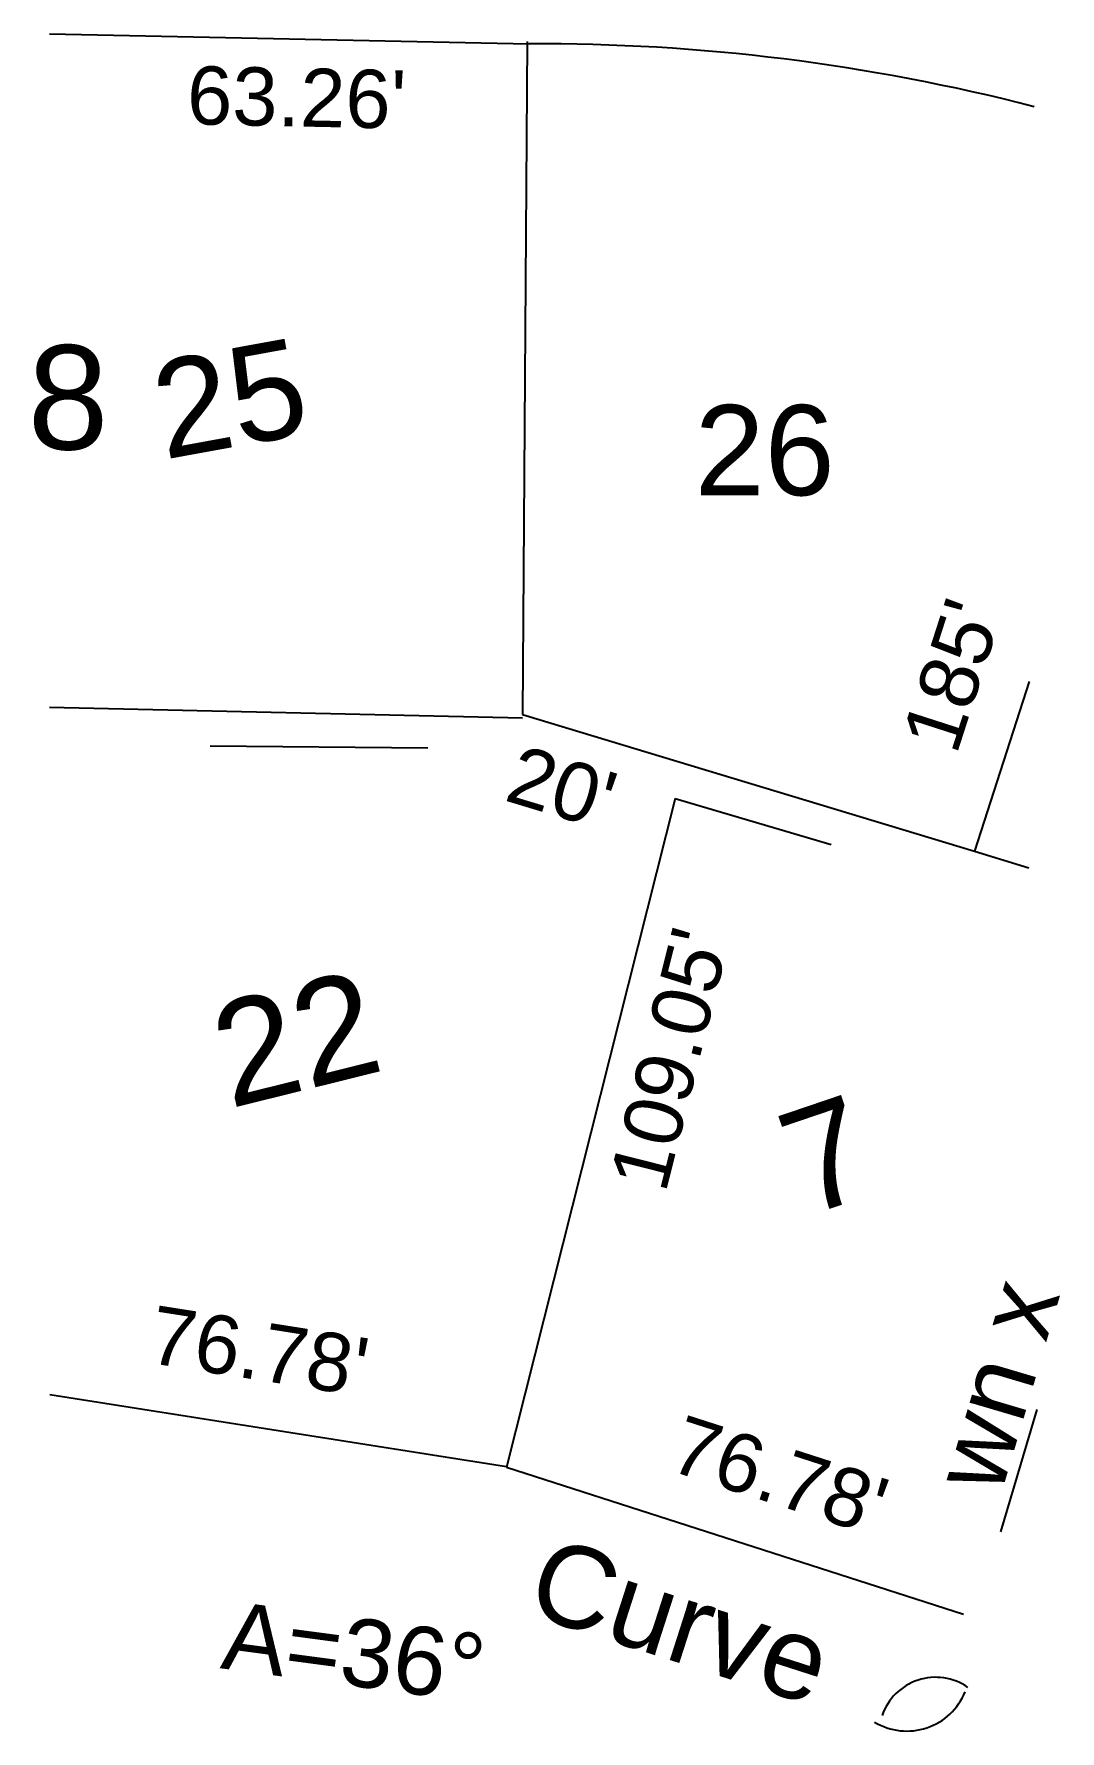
# Model space of a CAD drawing. Header units: feet. Extents: x -2 to 162, y 4 to 276.
import ezdxf
from ezdxf.enums import TextEntityAlignment as Align

# ---------------------------------------------------------------- set-up
doc = ezdxf.new("R2010")
doc.units = ezdxf.units.FT
doc.header["$MEASUREMENT"] = 0
for name, color, linetype in [('PLAT-CURVE', 4, 'CONTINUOUS'), ('PLAT-LINE', 7, 'CONTINUOUS'), ('PLAT-TEXT-CURVE', 6, 'CONTINUOUS'), ('PLAT-TEXT-DIST', 2, 'CONTINUOUS'), ('PLAT-TEXT-LOTNO', 5, 'CONTINUOUS'), ('PLAT-TEXT-MISC', 9, 'CONTINUOUS')]:
    doc.layers.add(name, color=color, linetype=linetype)
doc.styles.add('PLAT', font='arial.ttf')

msp = doc.modelspace()

# ---------------------------------------------------------------- linework, layer by layer
at = {"layer": 'PLAT-CURVE'}
for centre, radius, start, end in [((79.17, -41.61), 315.53, 75.5032, 90.3211), ((142.39, 3.81), 9.06, 55.2285, 161.0558), ((137.8, 14.31), 10.03, -121.0741, -22.0339)]:
    msp.add_arc(centre, radius, start, end, dxfattribs=at)
at = {"layer": 'PLAT-LINE'}
for p, q in [((0.7, 275.51), (77.4, 273.92)), ((77.08, 274.29), (76.32, 166.73)), ((157.35, 172.02), (148.61, 144.88)), ((0.71, 167.92), (76.32, 166.2)), ((76.32, 166.73), (148.61, 144.88)), ((26.39, 161.71), (61.22, 161.42)), ((100.74, 153.32), (73.77, 46.48)), ((100.74, 153.32), (125.7, 145.96)), ((148.61, 144.88), (157.3, 142.26)), ((0.76, 58.07), (73.8, 46.58)), ((158.58, 55.66), (152.78, 36.11)), ((73.77, 46.48), (146.86, 22.97))]:
    msp.add_line(p, q, dxfattribs=at)

# ---------------------------------------------------------------- texts
at = {"layer": 'PLAT-TEXT-CURVE', "style": 'PLAT'}
msp.add_text('A=36%%d', height=10.872, rotation=352.4294, dxfattribs=at).set_placement((49.41, 16.96), align=Align.MIDDLE_CENTER)
at = {"layer": 'PLAT-TEXT-DIST', "style": 'PLAT'}
for s, rotation, p in [("63.26'", 358.8141, (40.34, 270.03)), ("20'", 343.1816, (84, 159.55)), ("109.05'", 75.8322, (95.32, 112.82))]:
    msp.add_text(s, height=9.309, rotation=rotation, dxfattribs=at).set_placement(p, align=Align.TOP_CENTER)
for s, rotation, p in [("185'", 72.1322, (152.05, 170.73)), ("76.78'", 351.064, (33.09, 57.7)), ("76.78'", 342.1674, (115.16, 38.06))]:
    msp.add_text(s, height=9.309, rotation=rotation, dxfattribs=at).set_placement(p, align=Align.BOTTOM_CENTER)
at = {"layer": 'PLAT-TEXT-LOTNO', "style": 'PLAT'}
for s, height, p in [('8', 16.66, (3.69, 217.43)), ('26', 14.425, (115.05, 208.99))]:
    msp.add_text(s, height=height, dxfattribs=at).set_placement(p, align=Align.MIDDLE_CENTER)
for s, height, rotation, p in [('25', 15.555, 10.3356, (29.55, 217.29)), ('22', 16.662, 13.946, (40.09, 114.96)), ('7', 16.66, 18.7388, (124.92, 96.35))]:
    msp.add_text(s, height=height, rotation=rotation, dxfattribs=at).set_placement(p, align=Align.MIDDLE_CENTER)
at = {"layer": 'PLAT-TEXT-MISC', "style": 'PLAT'}
for s, height, rotation, p in [('wn x', 11.718, 73.4932, (151.93, 59.6)), ('Curve', 13.055, 342.1674, (101.64, 21.93))]:
    msp.add_text(s, height=height, rotation=rotation, dxfattribs=at).set_placement(p, align=Align.MIDDLE_CENTER)

doc.saveas('drawing.dxf')
